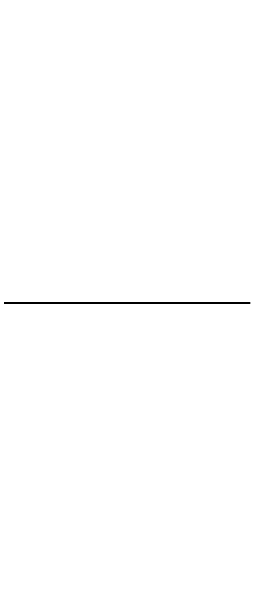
# Model space of a CAD drawing. Header units: inches. Extents: x -12418 to 57169, y -29325 to 19878.
# Drawn here: x 41329 to 41432.9, y -9224.7 to -8967.2 of the extents above; entities that cross this region are included whole.
import ezdxf
from ezdxf import colors
from ezdxf.entities.mleader import LeaderData, LeaderLine
from ezdxf.math import Vec2, Vec3

# ---------------------------------------------------------------- set-up
doc = ezdxf.new("R2010")
doc.units = ezdxf.units.IN
doc.header["$LTSCALE"] = 25
doc.header["$MEASUREMENT"] = 0
doc.linetypes.add('HIDDEN', pattern=[9.525, 6.35, -3.175])
doc.layers.get('0').update_dxf_attribs({"color": 8})
doc.layers.add('E-LITE-CIRC', color=6, linetype='Continuous', lineweight=25)
doc.layers.add('E-POWR-FLOR-CNDT', color=6, linetype='HIDDEN', lineweight=25)
doc.styles.add('DC_Simplex', font='SIMPLEX.shx', dxfattribs={"width": 0.7})

# ---------------------------------------------------------------- blocks, each defined once
blk = doc.blocks.new('ARR0W')
at = {"color": 45}
blk.add_ellipse((0, 0), major_axis=(0.4, 0), ratio=0.4, dxfattribs=at)
at = {"color": 45, "ltscale": 0.5}
blk.add_solid([(-1.4, 0.1667), (-0.4, 0), (-1.4, -0.1667)], dxfattribs=at)

msp = doc.modelspace()

# ---------------------------------------------------------------- linework, layer by layer
at = {"layer": 'E-POWR-FLOR-CNDT', "elevation": 0}
msp.add_lwpolyline([(42302.88, -8971.17), (42201.1, -9072.95, -0.198912), (42148.07, -9094.91), (41319.61, -9094.91, 0.414214), (41244.61, -9169.91), (41244.61, -9347.06, -0.198912), (41222.65, -9400.09), (41120.87, -9501.87)], format="xyb", dxfattribs=at)

# ---------------------------------------------------------------- leaders
at = {"layer": 'E-LITE-CIRC'}
ml = msp.add_multileader_mtext('Standard', dxfattribs=at)
ml.set_content('{\\Fdc_el_romans|c0;\\W0.8;TO\\Fromans|c0; \\Fsimplex|c0;LP-GF/S7}', color=256, style='DC_Simplex')
ml.set_leader_properties()
ml.set_arrow_properties(name='ARR0W')
ml.build(insert=Vec2(0, 0))
ml.multileader.update_dxf_attribs({"dogleg_length": 200, "arrow_head_size": 140, "scale": 100})
ctx = ml.context
ctx.base_point, ctx.scale, ctx.char_height, ctx.arrow_head_size, ctx.landing_gap_size, ctx.plane_origin, ctx.plane_x_axis, ctx.plane_y_axis = Vec3(40881.59, -8535.13, 0), 100, 200, 140, 140, Vec3(58006.7, -15299.94, 0), Vec3(1, 0.000001, 0), Vec3(-0.000001, 1, 0)
ctx.text_align_type = 2
notes = []
notes.append((ctx, [(1, (1, 1, 0), (42946.57, -8535.13, 0), (-1, -0.000001, 0), 108.79, [(0, [(43544.2, -8229.22, 0)], 0, [])])]))
ctx.mtext.insert, ctx.mtext.text_direction, ctx.mtext.rotation, ctx.mtext.alignment, ctx.mtext.flow_direction = Vec3(42697.78, -8401.8, 0), Vec3(1, 0.000001, 0), 0.000001, 3, 5
for ctx, leaders in notes:
    for number, flags, end, landing, length, lines in leaders:
        leader = LeaderData()
        leader.index, (leader.has_last_leader_line, leader.has_dogleg_vector, leader.attachment_direction) = number, flags
        leader.last_leader_point, leader.dogleg_vector, leader.dogleg_length = Vec3(end), Vec3(landing), length
        for number, points, colour, breaks in lines:
            line = LeaderLine()
            line.index, line.vertices, line.color, line.breaks = number, Vec3.list(points), colors.encode_raw_color(colour), breaks
            leader.lines.append(line)
        ctx.leaders.append(leader)

doc.saveas('drawing.dxf')
